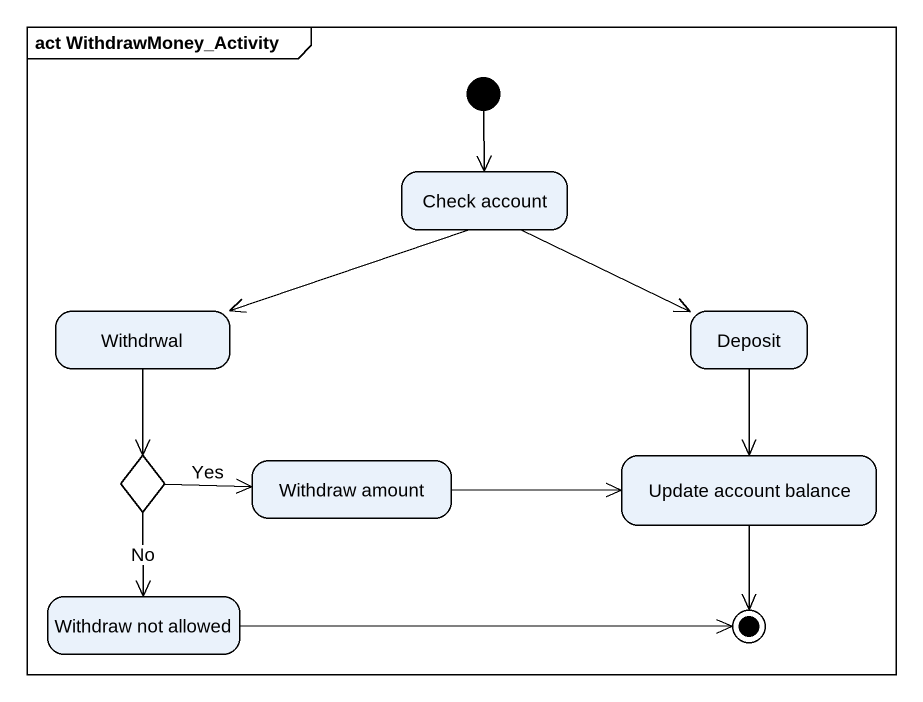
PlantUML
@startuml
mainframe act WithdrawMoney_Activity
hide empty description
state "Check account" as Check_account
state Withdrwal
state Deposit
state choice1 <<choice>>
state "Withdraw amount" as Withdraw_amount
state "Update account balance" as Update_account_balance
state "Withdraw not allowed" as Withdraw_not_allowed
[*] --> Check_account
Check_account -left-> Withdrwal
Check_account -right-> Deposit
Withdrwal --> choice1
Deposit --> Update_account_balance
choice1 -right-> Withdraw_amount : Yes
choice1 --> Withdraw_not_allowed : No
Withdraw_amount -right-> Update_account_balance
Update_account_balance --> [*]
Withdraw_not_allowed -right-> [*]
@enduml
